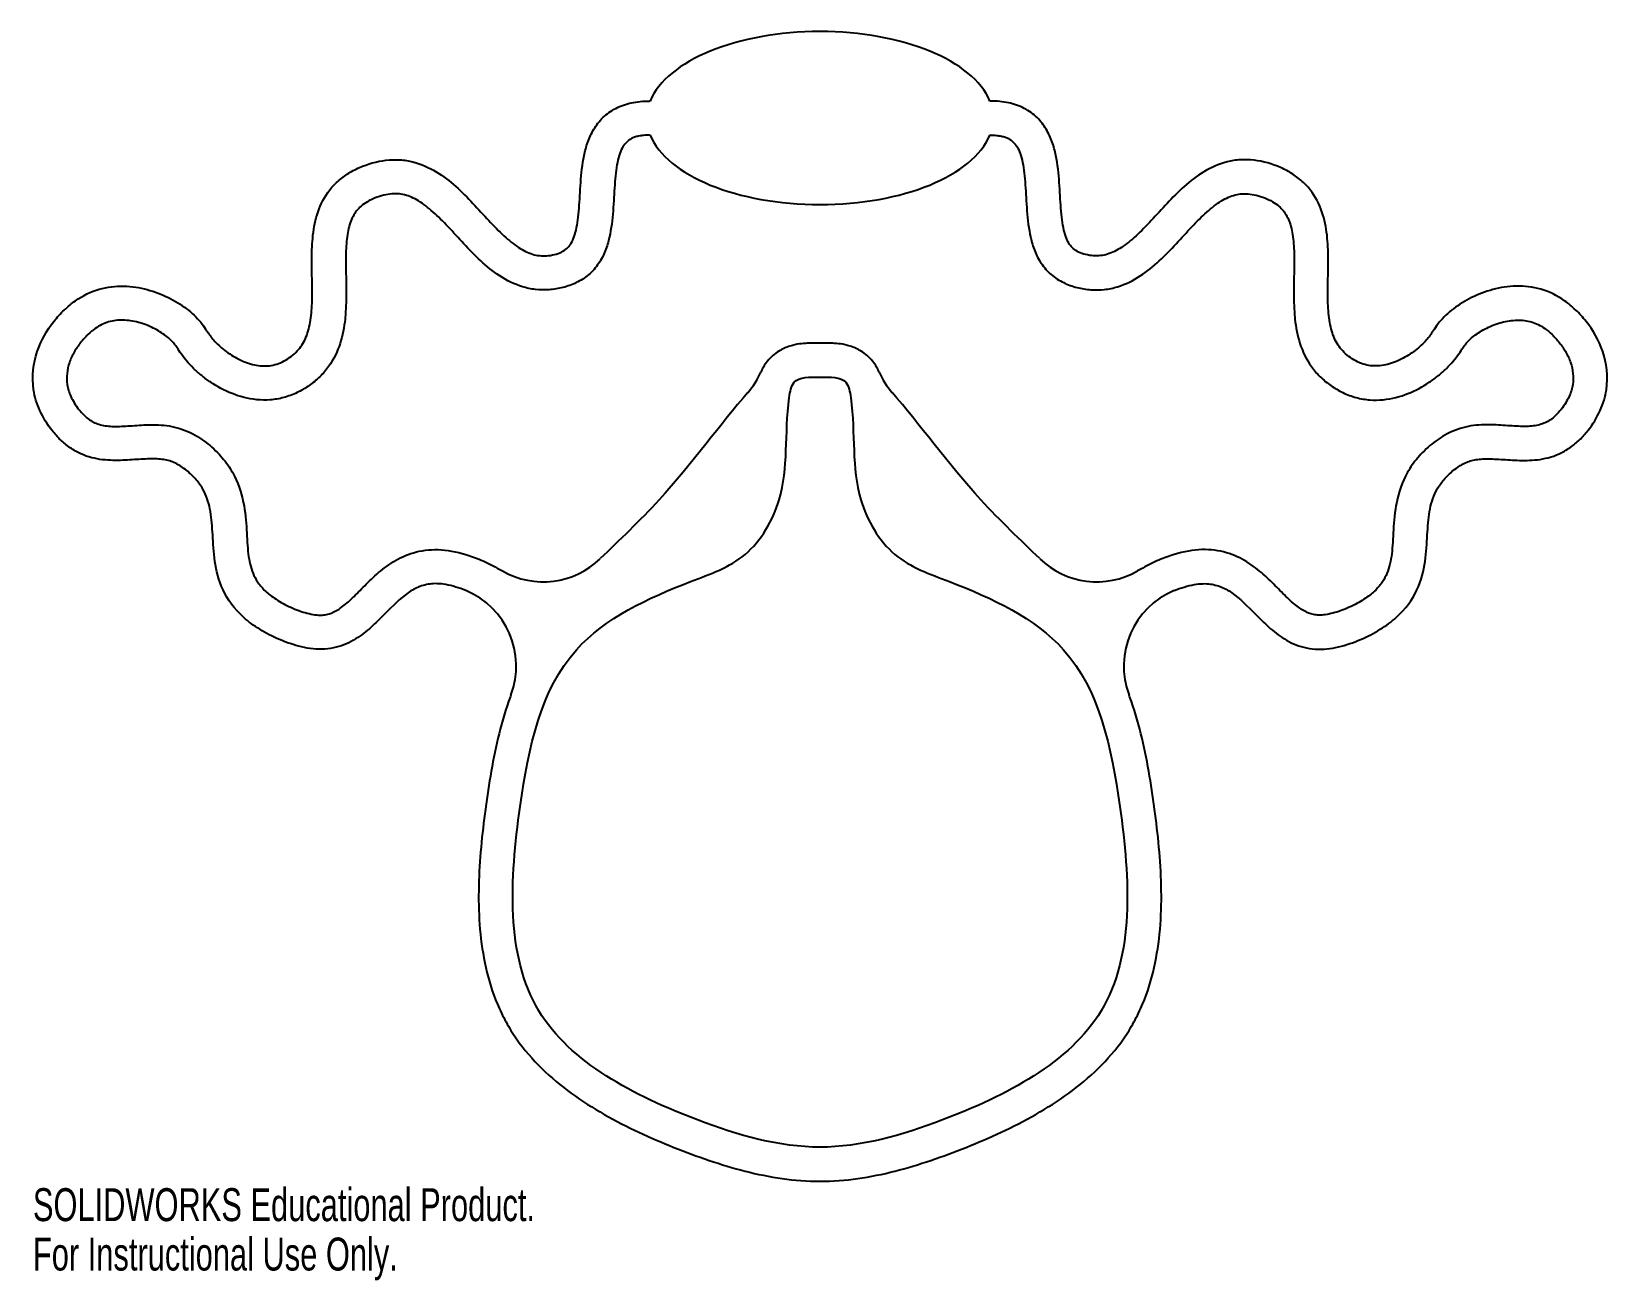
# Model space of a CAD drawing. Header units: millimetres. Extents: x -116 to 116, y -70 to 114.
import ezdxf

# ---------------------------------------------------------------- set-up
doc = ezdxf.new("R2010")
doc.units = ezdxf.units.MM
doc.styles.add('SLDTEXTSTYLE0', font='TXT', dxfattribs={"width": 0.7})

msp = doc.modelspace()

# ---------------------------------------------------------------- linework, layer by layer
at = {"color": 7, "linetype": 'Continuous', "lineweight": 25}
for p, q in [((-24.9, 103.53), (-25, 103.53)), ((25, 103.53), (24.9, 103.53)), ((-24.9, 98.53), (-25, 98.53)), ((25, 98.53), (24.9, 98.53))]:
    msp.add_line(p, q, dxfattribs=at)
for centre, start, end in [((-19.65, 68.61), 318.9512, 336.1407), ((19.65, 68.61), 203.8593, 221.0488), ((-40.61, 44.97), 240.0178, 314.1987), ((40.61, 44.97), 225.8013, 299.9822), ((-56.58, 20.6), 339.2632, 67.5043), ((56.58, 20.6), 112.4957, 200.7368)]:
    msp.add_arc(centre, 12, start, end, dxfattribs=at)
for start_param, end_param in [(0.198144, 2.943448), (3.339737, 6.085041)]:
    msp.add_ellipse((0, 101.03), major_axis=(25.4, 0), ratio=0.5, start_param=start_param, end_param=end_param, dxfattribs=at)
for points, knots in [([(-51.98, 31.68), (-52.49, 31.9), (-54.11, 32.47), (-56.3, 32.82), (-58.29, 32.52), (-60.61, 31.45), (-62.86, 29.31), (-65.32, 26.78), (-67.45, 24.93), (-69.69, 23.69), (-71.8, 23.15), (-74.12, 23), (-76.96, 23.54), (-80.17, 24.79), (-82.96, 26.38), (-85.89, 28.77), (-88.14, 32.3), (-88.98, 36.55), (-89.13, 40.38), (-89.37, 43.19), (-89.9, 45.18), (-90.53, 46.58), (-91.47, 47.94), (-92.89, 49.35), (-94.62, 50.48), (-96.22, 50.98), (-98.34, 51.06), (-100.88, 50.87), (-103.72, 50.71), (-106.34, 50.96), (-108.49, 51.7), (-110.08, 52.59), (-111.51, 53.79), (-113.12, 55.6), (-114.65, 58.1), (-115.84, 62.17), (-115.2, 66.98), (-112.99, 70.66), (-110.91, 72.92), (-108.76, 74.71), (-105.82, 76.13), (-102.15, 76.52), (-98.68, 75.97), (-95.56, 74.77), (-93.32, 73.38), (-91.83, 72.12), (-90.84, 71.06), (-90.12, 70.01), (-89.63, 69.24), (-89.17, 68.62), (-88.47, 67.87), (-87.62, 67.12), (-86.32, 66.16), (-84.45, 65.15), (-82.52, 64.65), (-81.05, 64.63), (-80, 64.8), (-78.9, 65.21), (-77.82, 65.85), (-76.87, 66.64), (-75.92, 67.75), (-75.11, 69.41), (-74.61, 71.97), (-74.49, 74.99), (-74.57, 78.27), (-74.62, 81.69), (-74.33, 85.14), (-73.36, 88.57), (-71.54, 91.2), (-69.41, 92.85), (-67.03, 94.12), (-64.4, 94.87), (-61.66, 94.97), (-59.07, 94.55), (-56.22, 93.25), (-53.39, 91.03), (-50.9, 88.5), (-48.6, 85.96), (-46.39, 83.67), (-44.23, 81.92), (-42.2, 80.93), (-40.51, 80.72), (-38.96, 80.97), (-37.91, 81.35), (-37.12, 81.87), (-36.62, 82.43), (-36.14, 83.33), (-35.65, 84.96), (-35.32, 87.71), (-35.15, 91.55), (-34.83, 94.88), (-34.14, 97.5), (-33.28, 99.41), (-31.94, 101.17), (-30.04, 102.55), (-28.1, 103.22), (-26.39, 103.49), (-25.46, 103.53), (-25, 103.53)], [0.0201166, 0.0201166, 0.0201166, 0.0201166, 0.0234375, 0.03125, 0.0390625, 0.046875, 0.0625, 0.0703125, 0.078125, 0.0859375, 0.0898438, 0.09375, 0.1015625, 0.109375, 0.1171875, 0.125, 0.140625, 0.15625, 0.171875, 0.1875, 0.1953125, 0.203125, 0.2109375, 0.21875, 0.2265625, 0.234375, 0.2421875, 0.25, 0.2578125, 0.265625, 0.2695312, 0.2734375, 0.2773438, 0.28125, 0.2890625, 0.296875, 0.3125, 0.328125, 0.3359375, 0.34375, 0.359375, 0.375, 0.390625, 0.40625, 0.421875, 0.4296875, 0.4375, 0.4453125, 0.453125, 0.4609375, 0.46875, 0.4765625, 0.484375, 0.5, 0.515625, 0.5234375, 0.53125, 0.5390625, 0.546875, 0.5546875, 0.5625, 0.578125, 0.59375, 0.609375, 0.625, 0.640625, 0.65625, 0.671875, 0.6875, 0.6953125, 0.703125, 0.71875, 0.7265625, 0.734375, 0.75, 0.765625, 0.78125, 0.796875, 0.8125, 0.828125, 0.84375, 0.859375, 0.8671875, 0.875, 0.8828125, 0.890625, 0.8984375, 0.90625, 0.921875, 0.9375, 0.953125, 0.9609375, 0.96875, 0.9765625, 0.984375, 0.9921875, 0.9960938, 1, 1, 1, 1]), ([(51.98, 31.68), (52.49, 31.9), (54.11, 32.47), (56.3, 32.82), (58.29, 32.52), (60.61, 31.45), (62.86, 29.31), (65.32, 26.78), (67.45, 24.93), (69.69, 23.69), (71.8, 23.15), (74.12, 23), (76.96, 23.54), (80.17, 24.79), (82.96, 26.38), (85.89, 28.77), (88.14, 32.3), (88.98, 36.55), (89.13, 40.38), (89.37, 43.19), (89.9, 45.18), (90.53, 46.58), (91.47, 47.94), (92.89, 49.35), (94.62, 50.48), (96.22, 50.98), (98.34, 51.06), (100.88, 50.87), (103.72, 50.71), (106.34, 50.96), (108.49, 51.7), (110.08, 52.59), (111.51, 53.79), (113.12, 55.6), (114.65, 58.1), (115.84, 62.17), (115.2, 66.98), (112.99, 70.66), (110.91, 72.92), (108.76, 74.71), (105.82, 76.13), (102.15, 76.52), (98.68, 75.97), (95.56, 74.77), (93.32, 73.38), (91.83, 72.12), (90.84, 71.06), (90.12, 70.01), (89.63, 69.24), (89.17, 68.62), (88.47, 67.87), (87.62, 67.12), (86.32, 66.16), (84.45, 65.15), (82.52, 64.65), (81.05, 64.63), (80, 64.8), (78.9, 65.21), (77.82, 65.85), (76.87, 66.64), (75.92, 67.75), (75.11, 69.41), (74.61, 71.97), (74.49, 74.99), (74.57, 78.27), (74.62, 81.69), (74.33, 85.14), (73.36, 88.57), (71.54, 91.2), (69.41, 92.85), (67.03, 94.12), (64.4, 94.87), (61.66, 94.97), (59.07, 94.55), (56.22, 93.25), (53.39, 91.03), (50.9, 88.5), (48.6, 85.96), (46.39, 83.67), (44.23, 81.92), (42.2, 80.93), (40.51, 80.72), (38.96, 80.97), (37.91, 81.35), (37.12, 81.87), (36.62, 82.43), (36.14, 83.33), (35.65, 84.96), (35.32, 87.71), (35.15, 91.55), (34.83, 94.88), (34.14, 97.5), (33.28, 99.41), (31.94, 101.17), (30.04, 102.55), (28.1, 103.22), (26.39, 103.49), (25.46, 103.53), (25, 103.53)], [0.0201166, 0.0201166, 0.0201166, 0.0201166, 0.0234375, 0.03125, 0.0390625, 0.046875, 0.0625, 0.0703125, 0.078125, 0.0859375, 0.0898438, 0.09375, 0.1015625, 0.109375, 0.1171875, 0.125, 0.140625, 0.15625, 0.171875, 0.1875, 0.1953125, 0.203125, 0.2109375, 0.21875, 0.2265625, 0.234375, 0.2421875, 0.25, 0.2578125, 0.265625, 0.2695312, 0.2734375, 0.2773438, 0.28125, 0.2890625, 0.296875, 0.3125, 0.328125, 0.3359375, 0.34375, 0.359375, 0.375, 0.390625, 0.40625, 0.421875, 0.4296875, 0.4375, 0.4453125, 0.453125, 0.4609375, 0.46875, 0.4765625, 0.484375, 0.5, 0.515625, 0.5234375, 0.53125, 0.5390625, 0.546875, 0.5546875, 0.5625, 0.578125, 0.59375, 0.609375, 0.625, 0.640625, 0.65625, 0.671875, 0.6875, 0.6953125, 0.703125, 0.71875, 0.7265625, 0.734375, 0.75, 0.765625, 0.78125, 0.796875, 0.8125, 0.828125, 0.84375, 0.859375, 0.8671875, 0.875, 0.8828125, 0.890625, 0.8984375, 0.90625, 0.921875, 0.9375, 0.953125, 0.9609375, 0.96875, 0.9765625, 0.984375, 0.9921875, 0.9960938, 1, 1, 1, 1]), ([(-25, 98.53), (-25.15, 98.53), (-25.47, 98.52), (-26.03, 98.48), (-26.64, 98.39), (-27.22, 98.22), (-27.84, 97.95), (-28.39, 97.54), (-28.93, 96.87), (-29.39, 95.87), (-29.86, 94.12), (-30.16, 91.3), (-30.33, 87.43), (-30.69, 84.12), (-31.45, 81.53), (-32.39, 79.66), (-33.89, 77.96), (-35.74, 76.81), (-37.71, 76.1), (-39.75, 75.77), (-41.78, 75.81), (-44.32, 76.36), (-47.08, 77.76), (-49.85, 80.05), (-52.3, 82.59), (-54.58, 85.11), (-56.78, 87.34), (-58.93, 88.99), (-60.95, 89.87), (-63.02, 90.02), (-65.23, 89.42), (-66.71, 88.61), (-67.55, 87.95), (-68.17, 87.23), (-68.83, 86.12), (-69.37, 84.34), (-69.61, 81.59), (-69.57, 77.37), (-69.4, 72.69), (-70.27, 67.95), (-71.62, 65.07), (-73.36, 63.03), (-74.94, 61.73), (-76.72, 60.69), (-78.67, 59.95), (-80.71, 59.61), (-83.33, 59.66), (-86.37, 60.48), (-88.98, 61.9), (-90.77, 63.23), (-91.95, 64.28), (-92.97, 65.35), (-93.81, 66.48), (-94.36, 67.35), (-94.75, 67.91), (-95.26, 68.46), (-96.22, 69.28), (-97.79, 70.26), (-100.02, 71.12), (-102.32, 71.47), (-104.1, 71.26), (-105.39, 70.77), (-106.36, 70.19), (-107.44, 69.3), (-108.54, 68.1), (-109.5, 66.7), (-110.21, 65.16), (-110.57, 63.56), (-110.54, 61.93), (-110.12, 60.48), (-109.47, 59.24), (-108.79, 58.26), (-107.99, 57.37), (-107.19, 56.71), (-106.45, 56.3), (-105.36, 55.91), (-103.72, 55.72), (-101.31, 55.85), (-98.57, 56.06), (-96.07, 56), (-93.93, 55.52), (-91.89, 54.69), (-89.71, 53.24), (-87.64, 51.21), (-85.65, 48.33), (-84.44, 44.6), (-84.13, 40.52), (-83.98, 36.97), (-83.46, 34.6), (-82.6, 32.97), (-81.63, 31.77), (-80.17, 30.56), (-78.01, 29.32), (-75.52, 28.35), (-73.64, 28.04), (-72.6, 28.12), (-71.63, 28.36), (-70.42, 29), (-68.82, 30.36), (-67.09, 32.14), (-65.12, 34.09), (-62.75, 35.96), (-59.76, 37.39), (-56.12, 37.89), (-52.72, 37.31), (-49.75, 36.21), (-47.94, 35.32), (-46.86, 34.72), (-46.61, 34.57)], [0, 0, 0, 0, 0.0019531, 0.0039062, 0.0078125, 0.0117188, 0.015625, 0.0234375, 0.03125, 0.0390625, 0.046875, 0.0625, 0.078125, 0.09375, 0.1015625, 0.109375, 0.1171875, 0.125, 0.1328125, 0.140625, 0.1484375, 0.15625, 0.171875, 0.1875, 0.203125, 0.21875, 0.234375, 0.25, 0.265625, 0.28125, 0.296875, 0.3046875, 0.3125, 0.3203125, 0.328125, 0.34375, 0.359375, 0.375, 0.40625, 0.421875, 0.4375, 0.4453125, 0.453125, 0.4609375, 0.46875, 0.4765625, 0.484375, 0.5, 0.515625, 0.5234375, 0.53125, 0.5390625, 0.546875, 0.5546875, 0.5625, 0.5703125, 0.578125, 0.59375, 0.609375, 0.625, 0.640625, 0.6484375, 0.65625, 0.6640625, 0.671875, 0.6796875, 0.6875, 0.6953125, 0.703125, 0.7109375, 0.7148438, 0.71875, 0.7226562, 0.7265625, 0.7304688, 0.734375, 0.7421875, 0.75, 0.7578125, 0.765625, 0.7695312, 0.7734375, 0.78125, 0.7890625, 0.796875, 0.8125, 0.828125, 0.84375, 0.859375, 0.8671875, 0.875, 0.8828125, 0.890625, 0.8984375, 0.90625, 0.9101562, 0.9140625, 0.921875, 0.9296875, 0.9375, 0.9453125, 0.953125, 0.9609375, 0.96875, 0.9765625, 0.9804688, 0.984375, 0.9855619, 0.9855619, 0.9855619, 0.9855619]), ([(25, 98.53), (25.15, 98.53), (25.47, 98.52), (26.03, 98.48), (26.64, 98.39), (27.22, 98.22), (27.84, 97.95), (28.39, 97.54), (28.93, 96.87), (29.39, 95.87), (29.86, 94.12), (30.16, 91.3), (30.33, 87.43), (30.69, 84.12), (31.45, 81.53), (32.39, 79.66), (33.89, 77.96), (35.74, 76.81), (37.71, 76.1), (39.75, 75.77), (41.78, 75.81), (44.32, 76.36), (47.08, 77.76), (49.85, 80.05), (52.3, 82.59), (54.58, 85.11), (56.78, 87.34), (58.93, 88.99), (60.95, 89.87), (63.02, 90.02), (65.23, 89.42), (66.71, 88.61), (67.55, 87.95), (68.17, 87.23), (68.83, 86.12), (69.37, 84.34), (69.61, 81.59), (69.57, 77.37), (69.4, 72.69), (70.27, 67.95), (71.62, 65.07), (73.36, 63.03), (74.94, 61.73), (76.72, 60.69), (78.67, 59.95), (80.71, 59.61), (83.33, 59.66), (86.37, 60.48), (88.98, 61.9), (90.77, 63.23), (91.95, 64.28), (92.97, 65.35), (93.81, 66.48), (94.36, 67.35), (94.75, 67.91), (95.26, 68.46), (96.22, 69.28), (97.79, 70.26), (100.02, 71.12), (102.32, 71.47), (104.1, 71.26), (105.39, 70.77), (106.36, 70.19), (107.44, 69.3), (108.54, 68.1), (109.5, 66.7), (110.21, 65.16), (110.57, 63.56), (110.54, 61.93), (110.12, 60.48), (109.47, 59.24), (108.79, 58.26), (107.99, 57.37), (107.19, 56.71), (106.45, 56.3), (105.36, 55.91), (103.72, 55.72), (101.31, 55.85), (98.57, 56.06), (96.07, 56), (93.93, 55.52), (91.89, 54.69), (89.71, 53.24), (87.64, 51.21), (85.65, 48.33), (84.44, 44.6), (84.13, 40.52), (83.98, 36.97), (83.46, 34.6), (82.6, 32.97), (81.63, 31.77), (80.17, 30.56), (78.01, 29.32), (75.52, 28.35), (73.64, 28.04), (72.6, 28.12), (71.63, 28.36), (70.42, 29), (68.82, 30.36), (67.09, 32.14), (65.12, 34.09), (62.75, 35.96), (59.76, 37.39), (56.12, 37.89), (52.72, 37.31), (49.75, 36.21), (47.94, 35.32), (46.86, 34.72), (46.61, 34.57)], [0, 0, 0, 0, 0.0019531, 0.0039062, 0.0078125, 0.0117188, 0.015625, 0.0234375, 0.03125, 0.0390625, 0.046875, 0.0625, 0.078125, 0.09375, 0.1015625, 0.109375, 0.1171875, 0.125, 0.1328125, 0.140625, 0.1484375, 0.15625, 0.171875, 0.1875, 0.203125, 0.21875, 0.234375, 0.25, 0.265625, 0.28125, 0.296875, 0.3046875, 0.3125, 0.3203125, 0.328125, 0.34375, 0.359375, 0.375, 0.40625, 0.421875, 0.4375, 0.4453125, 0.453125, 0.4609375, 0.46875, 0.4765625, 0.484375, 0.5, 0.515625, 0.5234375, 0.53125, 0.5390625, 0.546875, 0.5546875, 0.5625, 0.5703125, 0.578125, 0.59375, 0.609375, 0.625, 0.640625, 0.6484375, 0.65625, 0.6640625, 0.671875, 0.6796875, 0.6875, 0.6953125, 0.703125, 0.7109375, 0.7148438, 0.71875, 0.7226562, 0.7265625, 0.7304688, 0.734375, 0.7421875, 0.75, 0.7578125, 0.765625, 0.7695312, 0.7734375, 0.78125, 0.7890625, 0.796875, 0.8125, 0.828125, 0.84375, 0.859375, 0.8671875, 0.875, 0.8828125, 0.890625, 0.8984375, 0.90625, 0.9101562, 0.9140625, 0.921875, 0.9296875, 0.9375, 0.9453125, 0.953125, 0.9609375, 0.96875, 0.9765625, 0.9804688, 0.984375, 0.9855619, 0.9855619, 0.9855619, 0.9855619]), ([(8.67, 63.76), (8.63, 63.86), (8.45, 64.23), (8.07, 64.91), (7.35, 65.81), (6.49, 66.55), (5.33, 67.26), (3.98, 67.73), (2.66, 67.94), (1.59, 68), (0.69, 68), (0, 68), (-0.69, 68), (-1.59, 68), (-2.66, 67.94), (-3.98, 67.73), (-5.33, 67.26), (-6.49, 66.55), (-7.35, 65.81), (-8.07, 64.91), (-8.45, 64.23), (-8.63, 63.86), (-8.67, 63.76)], [0.98592376, 0.98592376, 0.98592376, 0.98592376, 0.98632812, 0.98730469, 0.98828125, 0.98925781, 0.99023438, 0.9921875, 0.99414062, 0.99609375, 0.99804688, 1, 1.00195312, 1.00390625, 1.00585938, 1.0078125, 1.00976562, 1.01074219, 1.01171875, 1.01269531, 1.01367188, 1.01407624, 1.01407624, 1.01407624, 1.01407624]), ([(0, 63), (-1.53, 63), (-3.99, 63.16), (-5.35, 55.27), (-4.15, 46.81), (-10.24, 36.15), (-22.37, 31.94), (-39.51, 23.95), (-45.01, -1.71), (-46.72, -32.35), (-21.1, -45.69), (0, -51.7), (21.1, -45.69), (46.72, -32.35), (45.01, -1.71), (39.51, 23.95), (22.37, 31.94), (10.24, 36.15), (4.15, 46.81), (5.35, 55.27), (3.99, 63.16), (1.53, 63), (0, 63)], [0, 0, 0, 0, 0.012029, 0.019387, 0.066378, 0.095785, 0.123665, 0.184474, 0.260641, 0.354547, 0.442523, 0.5, 0.557477, 0.645453, 0.739359, 0.815526, 0.876335, 0.904215, 0.933622, 0.980613, 0.987971, 1, 1, 1, 1]), ([(-10.6, 60.73), (-14.52, 56.23), (-21.21, 46.87), (-29.5, 39.03), (-32.24, 36.37)], [0.7826126, 0.7826126, 0.7826126, 0.7826126, 0.8663339, 0.9149824, 0.9149824, 0.9149824, 0.9149824]), ([(32.24, 36.37), (29.5, 39.03), (21.21, 46.87), (14.52, 56.23), (10.6, 60.73)], [0.4914382, 0.4914382, 0.4914382, 0.4914382, 0.5400867, 0.623808, 0.623808, 0.623808, 0.623808]), ([(-45.35, 16.35), (-45.47, 16.04), (-46.23, 13.96), (-47.35, 10.01), (-48.42, 4.45), (-49.22, -1.05), (-49.86, -6.67), (-50.17, -12.36), (-50.01, -18.04), (-49.19, -23.65), (-47.79, -28.18), (-46.13, -31.64), (-44.08, -34.95), (-40.93, -38.56), (-36.53, -42.21), (-31.7, -45.27), (-26.61, -47.87), (-21.42, -50.08), (-16.29, -51.99), (-11.01, -53.6), (-5.61, -54.71), (0, -55.15), (5.61, -54.71), (11.01, -53.6), (16.29, -51.99), (21.42, -50.08), (26.61, -47.87), (31.7, -45.27), (36.53, -42.21), (40.93, -38.56), (44.08, -34.95), (46.13, -31.64), (47.79, -28.18), (49.19, -23.65), (50.01, -18.04), (50.17, -12.36), (49.86, -6.67), (49.22, -1.05), (48.42, 4.45), (47.35, 10.01), (46.23, 13.96), (45.47, 16.04), (45.35, 16.35)], [0.2160421, 0.2160421, 0.2160421, 0.2160421, 0.21875, 0.234375, 0.25, 0.265625, 0.28125, 0.296875, 0.3125, 0.328125, 0.34375, 0.3515625, 0.359375, 0.375, 0.390625, 0.40625, 0.421875, 0.4375, 0.453125, 0.46875, 0.484375, 0.5, 0.515625, 0.53125, 0.546875, 0.5625, 0.578125, 0.59375, 0.609375, 0.625, 0.640625, 0.6484375, 0.65625, 0.671875, 0.6875, 0.703125, 0.71875, 0.734375, 0.75, 0.765625, 0.78125, 0.7839579, 0.7839579, 0.7839579, 0.7839579])]:
    msp.add_open_spline(points, degree=3, knots=knots, dxfattribs=at)

# ---------------------------------------------------------------- texts
at = {"color": 7, "linetype": 'Continuous', "char_height": 4.8336, "attachment_point": 1, "style": 'SLDTEXTSTYLE0'}
for s, insert in [('SOLIDWORKS Educational Product.', (-115.51, -56.02)), ('For Instructional Use Only.', (-115.51, -63.27))]:
    msp.add_mtext(s, dxfattribs=dict(at, insert=insert))

doc.saveas('drawing.dxf')
